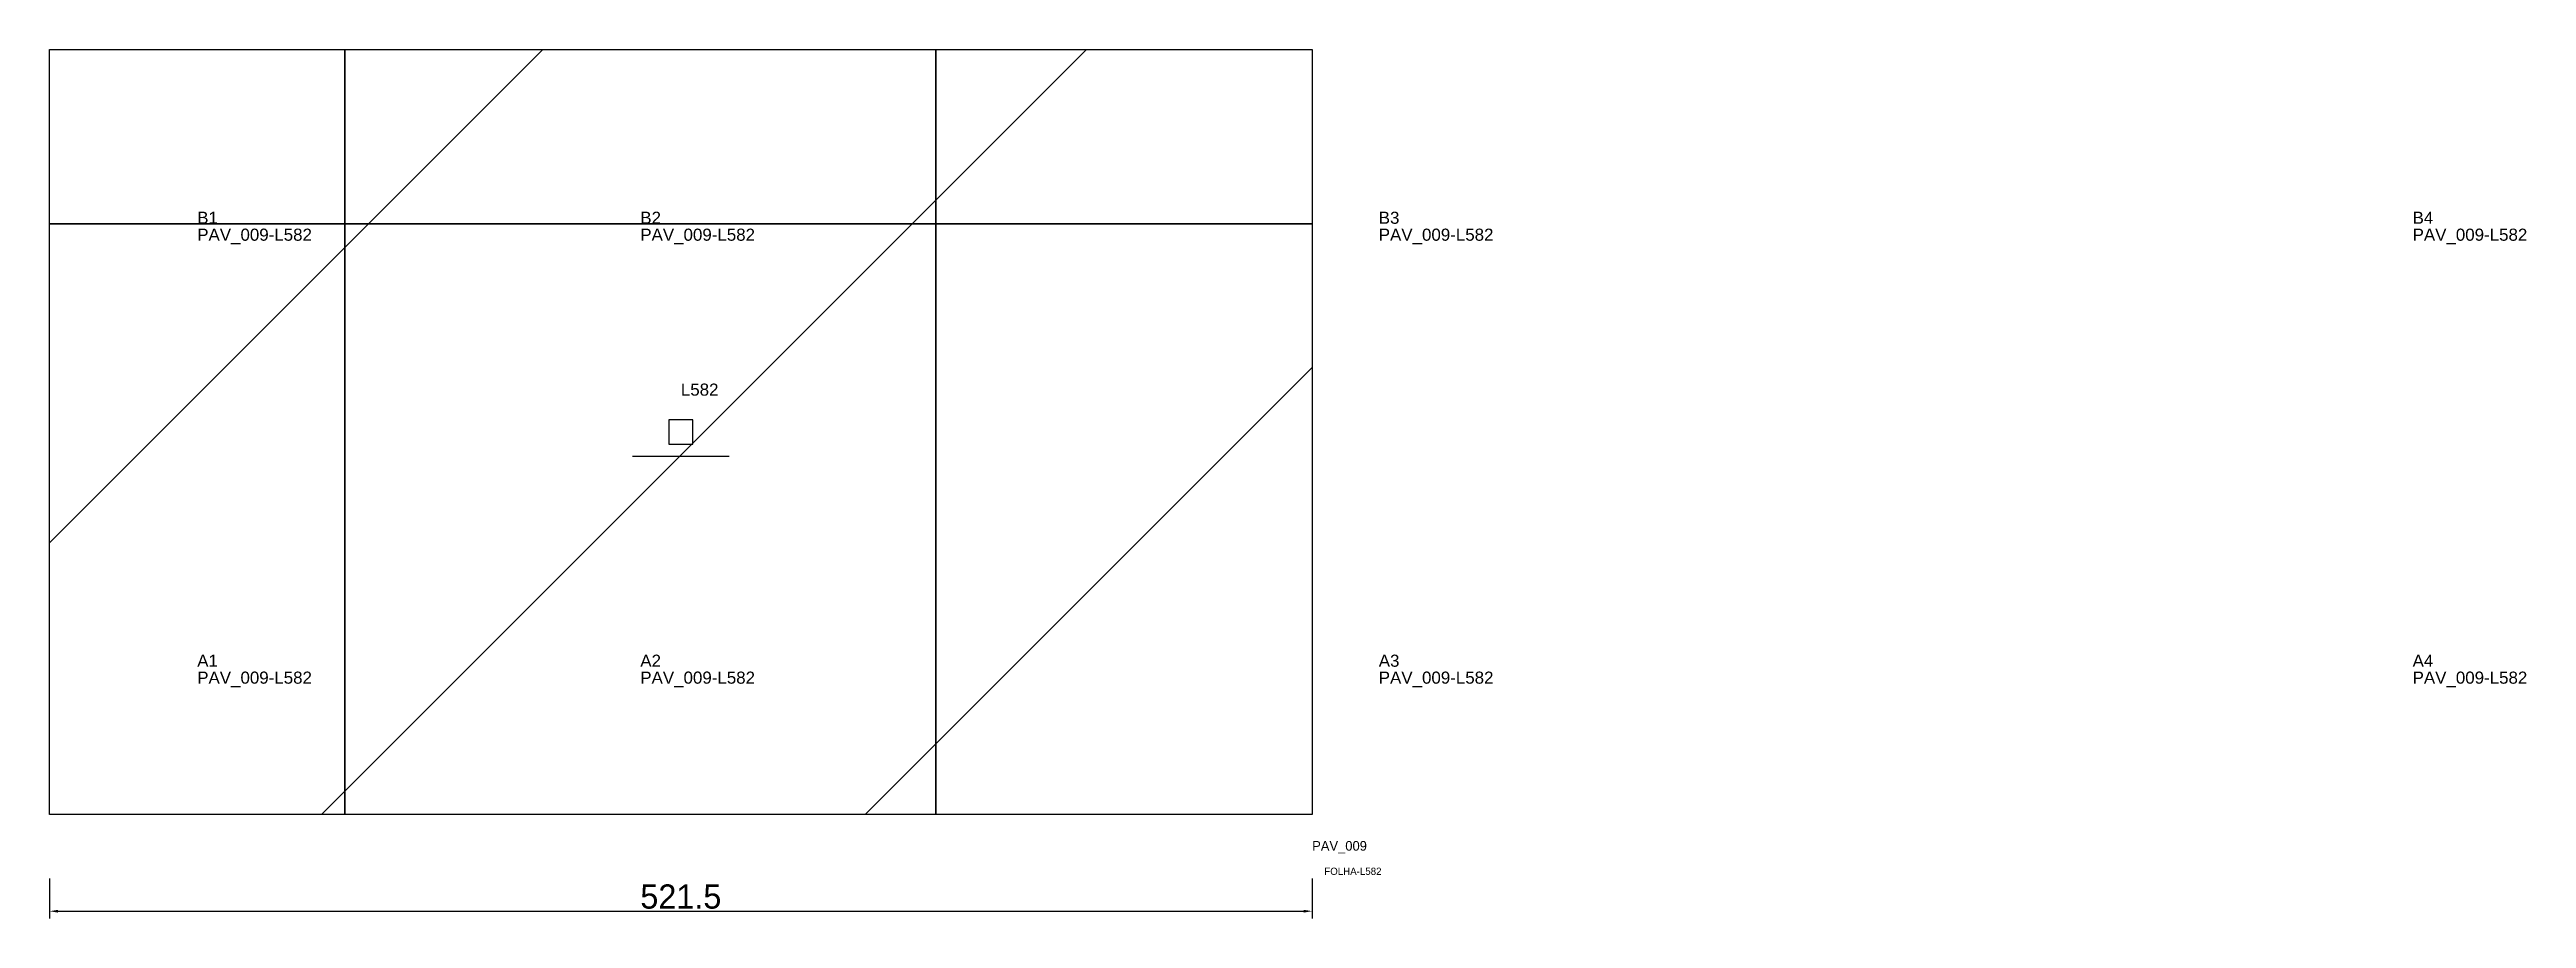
# Model space of a CAD drawing. Header units: metres. Extents: x 222 to 1245, y -158 to 202.
import ezdxf

# ---------------------------------------------------------------- set-up
doc = ezdxf.new("R2010")
doc.units = ezdxf.units.M
for name, color, linetype in [('3', 3, 'CONTINUOUS'), ('AUX00', 7, 'CONTINUOUS'), ('COTA', 241, 'CONTINUOUS'), ('FOLHA', 255, 'CONTINUOUS'), ('Hachura', 251, 'CONTINUOUS'), ('NOMENCLATURA', 7, 'CONTINUOUS'), ('Nível', 160, 'CONTINUOUS'), ('Painéis', 200, 'CONTINUOUS'), ('Pilares', 5, 'CONTINUOUS'), ('SARR_2.2x7', 40, 'CONTINUOUS')]:
    doc.layers.add(name, color=color, linetype=linetype)
doc.styles.add('ARIAL', font='Arial.ttf')
doc.styles.add('STR_STANDARD', font='arial.ttf')
doc.dimstyles.new('EZ DXF', dxfattribs={"dimtxt": 10, "dimasz": 3.5, "dimexe": 3, "dimexo": 1.5, "dimgap": 1, "dimtad": 1, "dimdec": 1, "dimdsep": 46, "dimcen": 2.5, "dimazin": 3, "dimtfac": 1, "dimtmove": 0, "dimatfit": 3})

msp = doc.modelspace()

# ---------------------------------------------------------------- hatches: boundary and pattern name
at = {"layer": 'Hachura'}
h = msp.add_hatch(dxfattribs=at)
h.set_pattern_fill('ANSI31', scale=50)
h.paths.add_polyline_path([(743.7, -114.5), (382.2, -114.5), (222.2, -114.5), (222.2, 201.5), (322.2, 201.5), (382.2, 201.5), (577.2, 201.5), (743.7, 201.5), (743.7, -23)])
h = msp.add_hatch(dxfattribs=at)
h.set_pattern_fill('ANSI31', scale=50)
h.paths.add_polyline_path([(743.7, -114.5), (382.2, -114.5), (222.2, -114.5), (222.2, 201.5), (322.2, 201.5), (382.2, 201.5), (577.2, 201.5), (743.7, 201.5), (743.7, -23)])

# ---------------------------------------------------------------- linework, layer by layer
at = {"layer": '3'}
for points in [[(344.2, -114.5), (344.2, 201.5)], [(344.2, -114.5), (344.2, 201.5)], [(588.2, -114.5), (588.2, 201.5)], [(588.2, -114.5), (588.2, 201.5)], [(222.2, 129.5), (743.7, 129.5)], [(222.2, 129.5), (743.7, 129.5)]]:
    msp.add_lwpolyline(points, close=True, dxfattribs=at)
at = {"layer": 'Painéis', "color": 200}
for p, q in [((222.2, -114.5), (222.2, 201.5)), ((222.2, 201.5), (322.2, 201.5)), ((222.2, -114.5), (222.2, 201.5)), ((222.2, 201.5), (322.2, 201.5)), ((322.2, 201.5), (382.2, 201.5)), ((322.2, 201.5), (382.2, 201.5)), ((382.2, 201.5), (577.2, 201.5)), ((382.2, 201.5), (577.2, 201.5)), ((577.2, 201.5), (743.7, 201.5)), ((577.2, 201.5), (743.7, 201.5)), ((743.7, 201.5), (743.7, -23)), ((743.7, 201.5), (743.7, -23)), ((743.7, -23), (743.7, -114.5)), ((743.7, -23), (743.7, -114.5)), ((382.2, -114.5), (222.2, -114.5)), ((382.2, -114.5), (222.2, -114.5)), ((743.7, -114.5), (382.2, -114.5)), ((743.7, -114.5), (382.2, -114.5))]:
    msp.add_line(p, q, dxfattribs=at)
at = {"layer": 'Pilares'}
msp.add_lwpolyline([(477.95, 38.5), (487.95, 38.5), (487.95, 48.5), (477.95, 48.5)], close=True, dxfattribs=at)
msp.add_lwpolyline([(477.95, 38.5), (487.95, 38.5), (487.95, 48.5), (477.95, 48.5)], close=True, dxfattribs=at)
at = {"layer": 'SARR_2.2x7'}
msp.add_line((462.95, 33.5), (502.95, 33.5), dxfattribs=at)
msp.add_line((462.95, 33.5), (502.95, 33.5), dxfattribs=at)

# ---------------------------------------------------------------- texts
at = {"layer": '3', "style": 'STR_STANDARD'}
for s, p in [('B1', (283.2, 129.5)), ('B1', (283.2, 129.5)), ('B2', (466.2, 129.5)), ('B2', (466.2, 129.5)), ('B3', (771.2, 129.5)), ('B3', (771.2, 129.5)), ('B4', (1198.2, 129.5)), ('B4', (1198.2, 129.5)), ('A1', (283.2, -53.5)), ('A1', (283.2, -53.5)), ('A2', (466.2, -53.5)), ('A2', (466.2, -53.5)), ('A3', (771.2, -53.5)), ('A3', (771.2, -53.5)), ('A4', (1198.2, -53.5)), ('A4', (1198.2, -53.5))]:
    msp.add_text(s, height=5, dxfattribs=at).set_placement(p)
at = {"layer": 'AUX00', "style": 'STR_STANDARD'}
for p in [(283.2, 122.5), (283.2, 122.5), (466.2, 122.5), (466.2, 122.5), (771.2, 122.5), (771.2, 122.5), (1198.2, 122.5), (1198.2, 122.5), (283.2, -60.5), (283.2, -60.5), (466.2, -60.5), (466.2, -60.5), (771.2, -60.5), (771.2, -60.5), (1198.2, -60.5), (1198.2, -60.5)]:
    msp.add_text('PAV_009-L582', height=5, dxfattribs=at).set_placement(p)
at = {"layer": 'FOLHA'}
msp.add_text('FOLHA-L582', height=3, dxfattribs=at).set_placement((748.7, -139.5))
msp.add_text('FOLHA-L582', height=3, dxfattribs=at).set_placement((748.7, -139.5))
at = {"layer": 'NOMENCLATURA', "insert": (482.95, 63.5), "char_height": 5, "attachment_point": 1, "style": 'ARIAL'}
msp.add_mtext('L582', dxfattribs=at)
msp.add_mtext('L582', dxfattribs=at)
at = {"layer": 'Nível'}
msp.add_text('PAV_009', height=4, dxfattribs=at).set_placement((743.7, -129.5))
msp.add_text('PAV_009', height=4, dxfattribs=at).set_placement((743.7, -129.5))

# ---------------------------------------------------------------- dimensions: what is measured, and where the dimension line sits
at = {"layer": 'COTA'}
msp.add_linear_dim(base=(222.2, -154.5), p1=(222.2, -139.5), p2=(743.7, -139.5), dimstyle='EZ DXF', dxfattribs=at).render()
msp.add_linear_dim(base=(222.2, -154.5), p1=(222.2, -139.5), p2=(743.7, -139.5), dimstyle='EZ DXF', dxfattribs=at).render()

doc.saveas('drawing.dxf')
